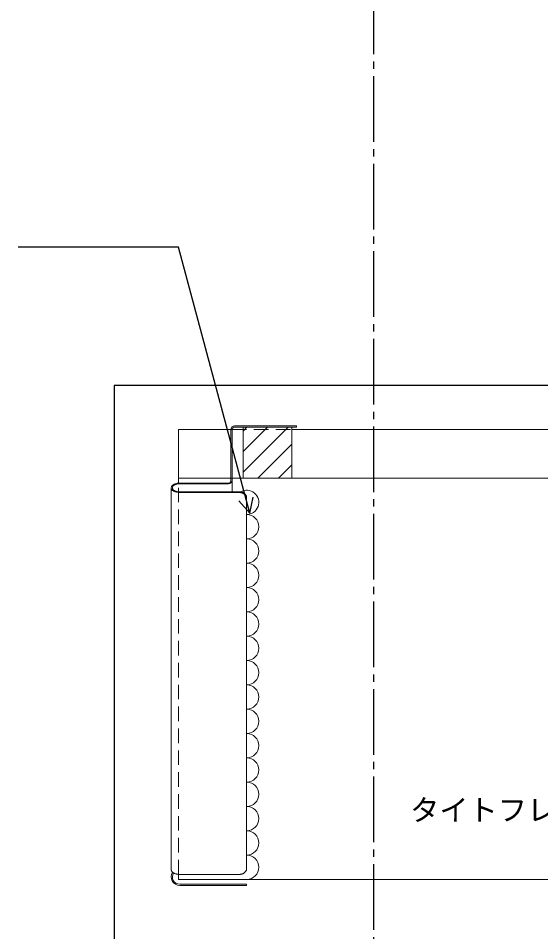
# Model space of a CAD drawing. Units: millimetres at full size, sheet at 1:3; details may follow other scales. Extents: x -1262 to 1258, y -891 to 1034.
# Drawn here: x -740.6 to -525.9, y 160.7 to 536.3 of the extents above; entities that cross this region are included whole.
import ezdxf
from ezdxf.enums import TextEntityAlignment as Align

# ---------------------------------------------------------------- set-up
doc = ezdxf.new("R2010")
doc.units = ezdxf.units.MM
doc.header["$LTSCALE"] = 3
doc.linetypes.add('CHAIN2', pattern=[12, 9, -1, 1, -1])
doc.linetypes.add('DASHED2', pattern=[3, 2, -1])
for name, color, linetype, lineweight in [('0-4_寸法線1', 5, 'Continuous', 25), ('0-6_名称1', 5, 'Continuous', 25), ('0-B_屋根1', 6, 'Continuous', 20), ('1-1_水切1', 134, 'Continuous', 30), ('3-1_面戸', 7, 'Continuous', 5)]:
    doc.layers.add(name, color=color, linetype=linetype, lineweight=lineweight)
doc.styles.add('ＭＳ ゴシック', font='')
doc.styles.get('ＭＳ ゴシック').set_extended_font_data('MS Gothic')

msp = doc.modelspace()

# ---------------------------------------------------------------- linework, layer by layer
at = {"layer": '0-4_寸法線1', "linetype": 'CHAIN2'}
msp.add_line((-594.647, 692.477), (-594.647, -619.534), dxfattribs=at)
at = {"layer": '0-6_名称1'}
for q in [(-644.102, 339.413), (-649.897, 337.86)]:
    msp.add_line((-645.447, 332.841), q, dxfattribs=at)
msp.add_lwpolyline([(-645.447, 332.841), (-674.747, 442.191), (-740.578, 442.191)], dxfattribs=at)
at = {"layer": '0-B_屋根1', "linetype": 'DASHED2'}
for p, q in [((-652.747, 367.211), (-628.247, 367.211)), ((-674.747, 184.263), (-674.747, 345.13))]:
    msp.add_line(p, q, dxfattribs=at)
at = {"layer": '0-B_屋根1'}
for p, q in [((-628.247, 367.211), (-384.359, 367.211)), ((-674.747, 347.211), (960.424, 347.211)), ((-674.747, 182.211), (-674.747, 184.263)), ((-674.747, 182.211), (965.353, 182.211))]:
    msp.add_line(p, q, dxfattribs=at)
msp.add_lwpolyline([(-674.747, 345.13), (-674.747, 367.211), (-652.747, 367.211)], dxfattribs=at)
at = {"layer": '1-1_水切1'}
msp.add_lwpolyline([(-308.147, 385.274), (-701.147, 385.274), (-701.147, 115.638), (-683.147, 115.638), (-683.147, 55.436), (-681.147, 45.638)], dxfattribs=at)
at = {"layer": '3-1_面戸'}
for p, q in [((-651.747, 368.711), (-626.247, 368.711)), ((-651.747, 368.211), (-626.247, 368.211)), ((-626.247, 368.211), (-626.247, 368.711)), ((-653.247, 346.13), (-653.247, 367.211)), ((-652.747, 341.556), (-652.747, 367.211)), ((-677.747, 186.188), (-677.747, 343.206)), ((-674.247, 345.13), (-654.247, 345.13)), ((-674.247, 344.855), (-654.247, 344.855)), ((-674.247, 341.556), (-649.747, 341.556)), ((-674.247, 341.281), (-649.747, 341.281)), ((-646.747, 186.769), (-646.747, 339.05)), ((-674.247, 184.263), (-649.747, 184.263)), ((-674.247, 180.211), (-646.747, 180.211)), ((-674.247, 179.711), (-646.747, 179.711)), ((-646.747, 179.711), (-646.747, 180.211))]:
    msp.add_line(p, q, dxfattribs=at)
at = {"layer": '3-1_面戸', "color": 2, "lineweight": 18}
for p, q in [((-648.247, 368.211), (-628.247, 368.211)), ((-648.247, 347.211), (-648.247, 368.211)), ((-648.247, 358.086), (-638.122, 368.211)), ((-648.247, 366.571), (-646.607, 368.211)), ((-648.247, 349.601), (-629.636, 368.211)), ((-628.247, 347.211), (-628.247, 368.211)), ((-642.151, 347.211), (-628.247, 361.116)), ((-633.666, 347.211), (-628.247, 352.63)), ((-648.247, 347.211), (-628.247, 347.211))]:
    msp.add_line(p, q, dxfattribs=at)
at = {"layer": '3-1_面戸'}
for centre, radius, start, end in [((-651.747, 367.211), 1.5, 90, 180), ((-651.747, 367.211), 1, 90, 180), ((-654.247, 346.355), 1.5, 270, 0), ((-654.247, 346.13), 1, 270, 0), ((-675.807, 343.052), 1.946, 164.22139, 175.47139), ((-675.807, 343.359), 1.946, 184.52861, 195.77861), ((-675.747, 342.751), 2.104, 145.49419, 156.74419), ((-675.747, 343.661), 2.104, 203.25581, 214.50581), ((-675.629, 342.467), 2.367, 130.19047, 141.44047), ((-675.629, 343.945), 2.367, 218.55953, 229.80953), ((-675.584, 343.074), 1.668, 164.22139, 175.47139), ((-675.584, 343.337), 1.668, 184.52861, 195.77861), ((-675.533, 342.816), 1.803, 145.49419, 156.74419), ((-675.533, 343.596), 1.803, 203.25581, 214.50581), ((-675.458, 342.211), 2.673, 118.20152, 129.45152), ((-675.458, 344.2), 2.673, 230.54848, 241.79848), ((-675.432, 342.572), 2.029, 130.19047, 141.44047), ((-675.432, 343.839), 2.029, 218.55953, 229.80953), ((-675.285, 342.353), 2.291, 118.20152, 129.45152), ((-675.285, 344.058), 2.291, 230.54848, 241.79848), ((-675.241, 341.994), 2.968, 108.66607, 119.91607), ((-675.241, 344.417), 2.968, 240.08393, 251.33393), ((-675.099, 342.167), 2.544, 108.66607, 119.91607), ((-675.099, 344.244), 2.544, 240.08393, 251.33393), ((-674.986, 341.823), 3.217, 100.75584, 112.00584), ((-674.88, 342.021), 2.758, 100.75584, 112.00584), ((-674.88, 344.391), 2.758, 247.99416, 259.24416), ((-674.702, 341.705), 3.396, 93.84612, 105.09612), ((-674.637, 341.92), 2.91, 93.84612, 105.09612), ((-674.4, 341.646), 3.488, 87.4754, 98.7254), ((-674.378, 341.868), 2.99, 87.4754, 98.7254), ((-674.986, 344.588), 3.217, 247.99416, 259.24416), ((-674.702, 344.706), 3.396, 254.90388, 266.15388), ((-674.637, 344.491), 2.91, 254.90388, 266.15388), ((-674.4, 344.766), 3.488, 261.2746, 272.5246), ((-674.378, 344.543), 2.99, 261.2746, 272.5246), ((-649.722, 338.557), 2.999, 84.83793, 90.46293), ((-649.722, 338.282), 2.999, 84.83793, 90.46293), ((-649.674, 338.562), 2.99, 80.1251, 85.7501), ((-649.674, 338.287), 2.99, 80.1251, 85.7501), ((-649.627, 338.571), 2.973, 75.37127, 80.99627), ((-649.627, 338.296), 2.973, 75.37127, 80.99627), ((-649.58, 338.585), 2.948, 70.54929, 76.17429), ((-649.58, 338.31), 2.948, 70.54929, 76.17429), ((-649.536, 338.604), 2.916, 65.63249, 71.25749), ((-649.536, 338.329), 2.916, 65.63249, 71.25749), ((-649.493, 338.627), 2.878, 60.59498, 66.21998), ((-649.493, 338.352), 2.878, 60.59498, 66.21998), ((-649.453, 338.654), 2.834, 55.41234, 61.03734), ((-649.453, 338.379), 2.834, 55.41234, 61.03734), ((-649.415, 338.684), 2.788, 50.06248, 55.68748), ((-649.415, 338.409), 2.788, 50.06248, 55.68748), ((-649.381, 338.719), 2.74, 44.52691, 50.15191), ((-649.381, 338.444), 2.74, 44.52691, 50.15191), ((-649.35, 338.756), 2.692, 38.79232, 44.41732), ((-649.35, 338.481), 2.692, 38.79232, 44.41732), ((-649.323, 338.796), 2.645, 32.85243, 38.47743), ((-649.323, 338.521), 2.645, 32.85243, 38.47743), ((-649.3, 338.839), 2.603, 26.70992, 32.33492), ((-649.3, 338.564), 2.603, 26.70992, 32.33492), ((-649.282, 338.884), 2.567, 20.37815, 26.00315), ((-649.282, 338.609), 2.567, 20.37815, 26.00315), ((-649.268, 338.93), 2.538, 13.88215, 19.50715), ((-649.268, 338.655), 2.538, 13.88215, 19.50715), ((-649.258, 338.978), 2.517, 7.25853, 12.88353), ((-649.258, 338.703), 2.517, 7.25853, 12.88353), ((-649.254, 339.026), 2.507, 0.55379, 6.17879), ((-649.254, 338.751), 2.507, 0.55379, 6.17879), ((-675.818, 186.265), 1.93, 182.29219, 187.91719), ((-674.247, 183.211), 3.5, 146.71871, 270), ((-675.803, 186.419), 1.972, 192.28254, 197.90754), ((-675.773, 186.57), 2.052, 201.67557, 207.30057), ((-675.728, 186.718), 2.162, 210.23628, 215.86128), ((-675.669, 186.861), 2.295, 217.88366, 223.50866), ((-675.596, 186.997), 2.442, 224.65016, 230.27516), ((-674.247, 183.211), 3, 146.91839, 270), ((-675.51, 187.125), 2.596, 230.62992, 236.25492), ((-675.412, 187.245), 2.749, 235.93926, 241.56426), ((-675.303, 187.354), 2.898, 240.69387, 246.31887), ((-675.184, 187.452), 3.036, 244.99851, 250.62351), ((-675.056, 187.538), 3.161, 248.94396, 254.56896), ((-674.919, 187.61), 3.269, 252.60762, 258.23262), ((-674.777, 187.669), 3.359, 256.0554, 261.6804), ((-674.629, 187.714), 3.427, 259.34411, 264.96911), ((-674.478, 187.744), 3.474, 262.52381, 268.14881), ((-674.324, 187.759), 3.497, 265.63991, 271.26491), ((-649.722, 187.262), 2.999, 269.53707, 275.16207), ((-649.674, 187.257), 2.99, 274.2499, 279.8749), ((-649.627, 187.248), 2.973, 279.00373, 284.62873), ((-649.58, 187.234), 2.948, 283.82571, 289.45071), ((-649.536, 187.215), 2.916, 288.74251, 294.36751), ((-649.493, 187.192), 2.878, 293.78002, 299.40502), ((-649.453, 187.165), 2.834, 298.96266, 304.58766), ((-649.415, 187.135), 2.788, 304.31252, 309.93752), ((-649.381, 187.1), 2.74, 309.84809, 315.47309), ((-649.35, 187.063), 2.692, 315.58268, 321.20768), ((-649.323, 187.023), 2.645, 321.52257, 327.14757), ((-649.3, 186.98), 2.603, 327.66508, 333.29008), ((-649.282, 186.935), 2.567, 333.99685, 339.62185), ((-649.268, 186.889), 2.538, 340.49285, 346.11785), ((-649.258, 186.841), 2.517, 347.11647, 352.74147), ((-649.254, 186.793), 2.507, 353.82121, 359.44621)]:
    msp.add_arc(centre, radius, start, end, dxfattribs=at)
at = {"layer": '3-1_面戸', "color": 2, "lineweight": 18}
for centre, end in [((-646.768, 337.211), 120.31427), ((-646.768, 327.211), 90), ((-646.768, 317.211), 90), ((-646.768, 307.211), 90), ((-646.768, 297.211), 90), ((-646.768, 287.211), 90), ((-646.768, 277.211), 90), ((-646.768, 267.211), 90), ((-646.768, 257.211), 90), ((-646.768, 247.211), 90), ((-646.768, 237.211), 90), ((-646.768, 227.211), 90), ((-646.768, 217.211), 90), ((-646.768, 207.211), 90), ((-646.768, 197.211), 90), ((-646.747, 187.211), 90)]:
    msp.add_arc(centre, 5, 270, end, dxfattribs=at)

# ---------------------------------------------------------------- texts
at = {"layer": '0-6_名称1', "style": 'ＭＳ ゴシック'}
msp.add_text('タイトフレーム', height=8.798, dxfattribs=at).set_placement((-579.571, 203.687), align=Align.BOTTOM_LEFT)

doc.saveas('drawing.dxf')
